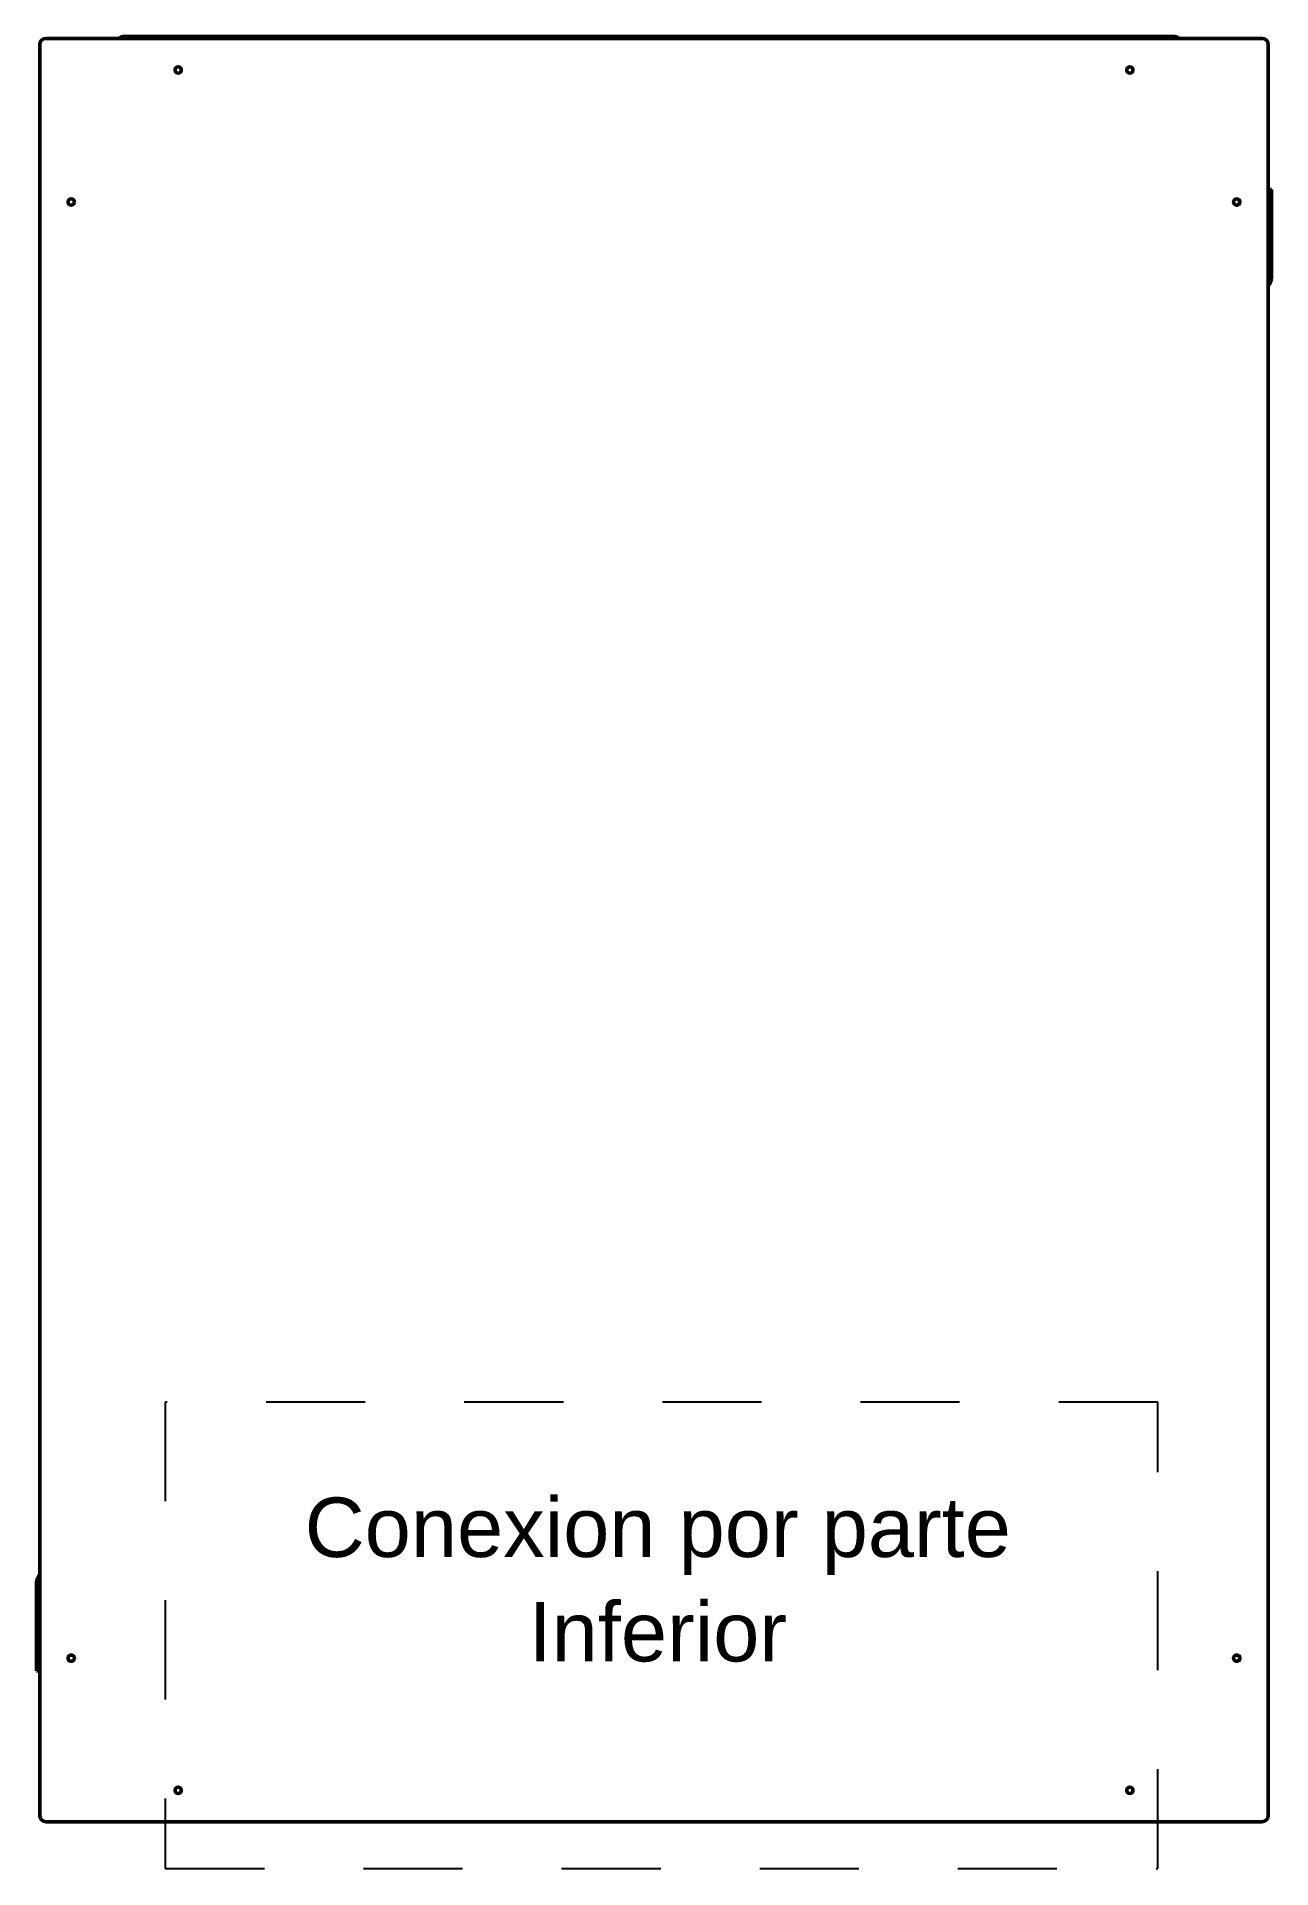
# Model space of a CAD drawing. Header units: millimetres. Extents: x -0.2 to 62.2, y -2.4 to 90.1.
import ezdxf
from ezdxf.enums import TextEntityAlignment as Align

# ---------------------------------------------------------------- set-up
doc = ezdxf.new("R2010")
doc.units = ezdxf.units.MM
doc.linetypes.add('DASHED', pattern=[1, 0.5, -0.5])
for name, color, linetype, lineweight in [('DIMENSIONES', 130, 'Continuous', 5), ('Visible (ANSI)', 7, 'Continuous', 50), ('Visible Narrow (ANSI)', 7, 'Continuous', 35)]:
    doc.layers.add(name, color=color, linetype=linetype, lineweight=lineweight)
doc.styles.get("Standard").update_dxf_attribs({"font": 'arial.ttf'})

msp = doc.modelspace()

# ---------------------------------------------------------------- linework, layer by layer
at = {"color": 2, "linetype": 'DASHED', "ltscale": 10}
msp.add_lwpolyline([(6.336, -2.353), (56.425, -2.353), (56.425, 21.177), (6.336, 21.177)], close=True, dxfattribs=at)
at = {"layer": 'Visible (ANSI)'}
for p, q in [((0, 0.315), (0, 89.685)), ((0.315, 90), (61.684, 90)), ((4.195, 90.094), (57.291, 90.094)), ((61.999, 89.685), (61.999, 0.315)), ((0, 82.38), (-0.001, 82.38)), ((-0.001, 7.62), (-0.001, 82.38)), ((61.999, 82.38), (61.999, 7.62)), ((61.999, 82.38), (61.999, 82.38)), ((61.999, 82.38), (62.157, 82.38)), ((62.157, 82.189), (62.157, 82.38)), ((62.157, 82.189), (61.999, 82.189)), ((62.157, 82.189), (62.157, 81.999)), ((62.157, 81.999), (62.157, 77.935)), ((-0.158, 8.001), (-0.158, 12.065)), ((-0.158, 7.811), (-0.158, 8.001)), ((-0.158, 7.811), (-0.001, 7.811)), ((-0.158, 7.811), (-0.158, 7.62)), ((-0.001, 7.62), (-0.158, 7.62)), ((-0.001, 7.62), (0, 7.62)), ((61.999, 7.62), (61.999, 7.62)), ((61.684, 0), (0.315, 0))]:
    msp.add_line(p, q, dxfattribs=at)
for centre in [(6.985, 88.412), (55.014, 88.412), (1.587, 81.745), (60.411, 81.745), (1.587, 8.255), (60.411, 8.255), (6.985, 1.587), (55.014, 1.587)]:
    msp.add_circle(centre, 0.159, dxfattribs=at)
for centre, radius, start, end in [((0.315, 89.685), 0.315, 90, 180), ((61.684, 89.685), 0.315, 0, 90), ((61.522, 77.935), 0.635, 318.76392, 0), ((0.477, 12.065), 0.635, 138.76392, 180), ((0.315, 0.315), 0.315, 180, 270), ((61.684, 0.315), 0.315, 270, 0)]:
    msp.add_arc(centre, radius, start, end, dxfattribs=at)
for points in [[(4.195, 90.094), (4.121, 90.094), (4.049, 90.057), (4.003, 90)], [(4.195, 90.094), (4.148, 90.094), (4.101, 90.057), (4.054, 90)], [(57.291, 90.094), (57.339, 90.094), (57.386, 90.057), (57.433, 90)], [(57.291, 90.094), (57.365, 90.094), (57.438, 90.057), (57.484, 90)]]:
    msp.add_open_spline(points, degree=3, dxfattribs=at)
at = {"layer": 'Visible Narrow (ANSI)'}
for p, q in [((62.157, 81.999), (61.999, 81.999)), ((-0.158, 8.001), (-0.001, 8.001))]:
    msp.add_line(p, q, dxfattribs=at)

# ---------------------------------------------------------------- texts
at = {"layer": 'DIMENSIONES', "color": 7, "linetype": 'Continuous', "lineweight": 18}
for s, p in [('Conexion por parte', (31.192, 14.488)), ('Inferior', (31.192, 9.65))]:
    msp.add_text(s, height=3, dxfattribs=at).set_placement(p, align=Align.MIDDLE)

doc.saveas('drawing.dxf')
